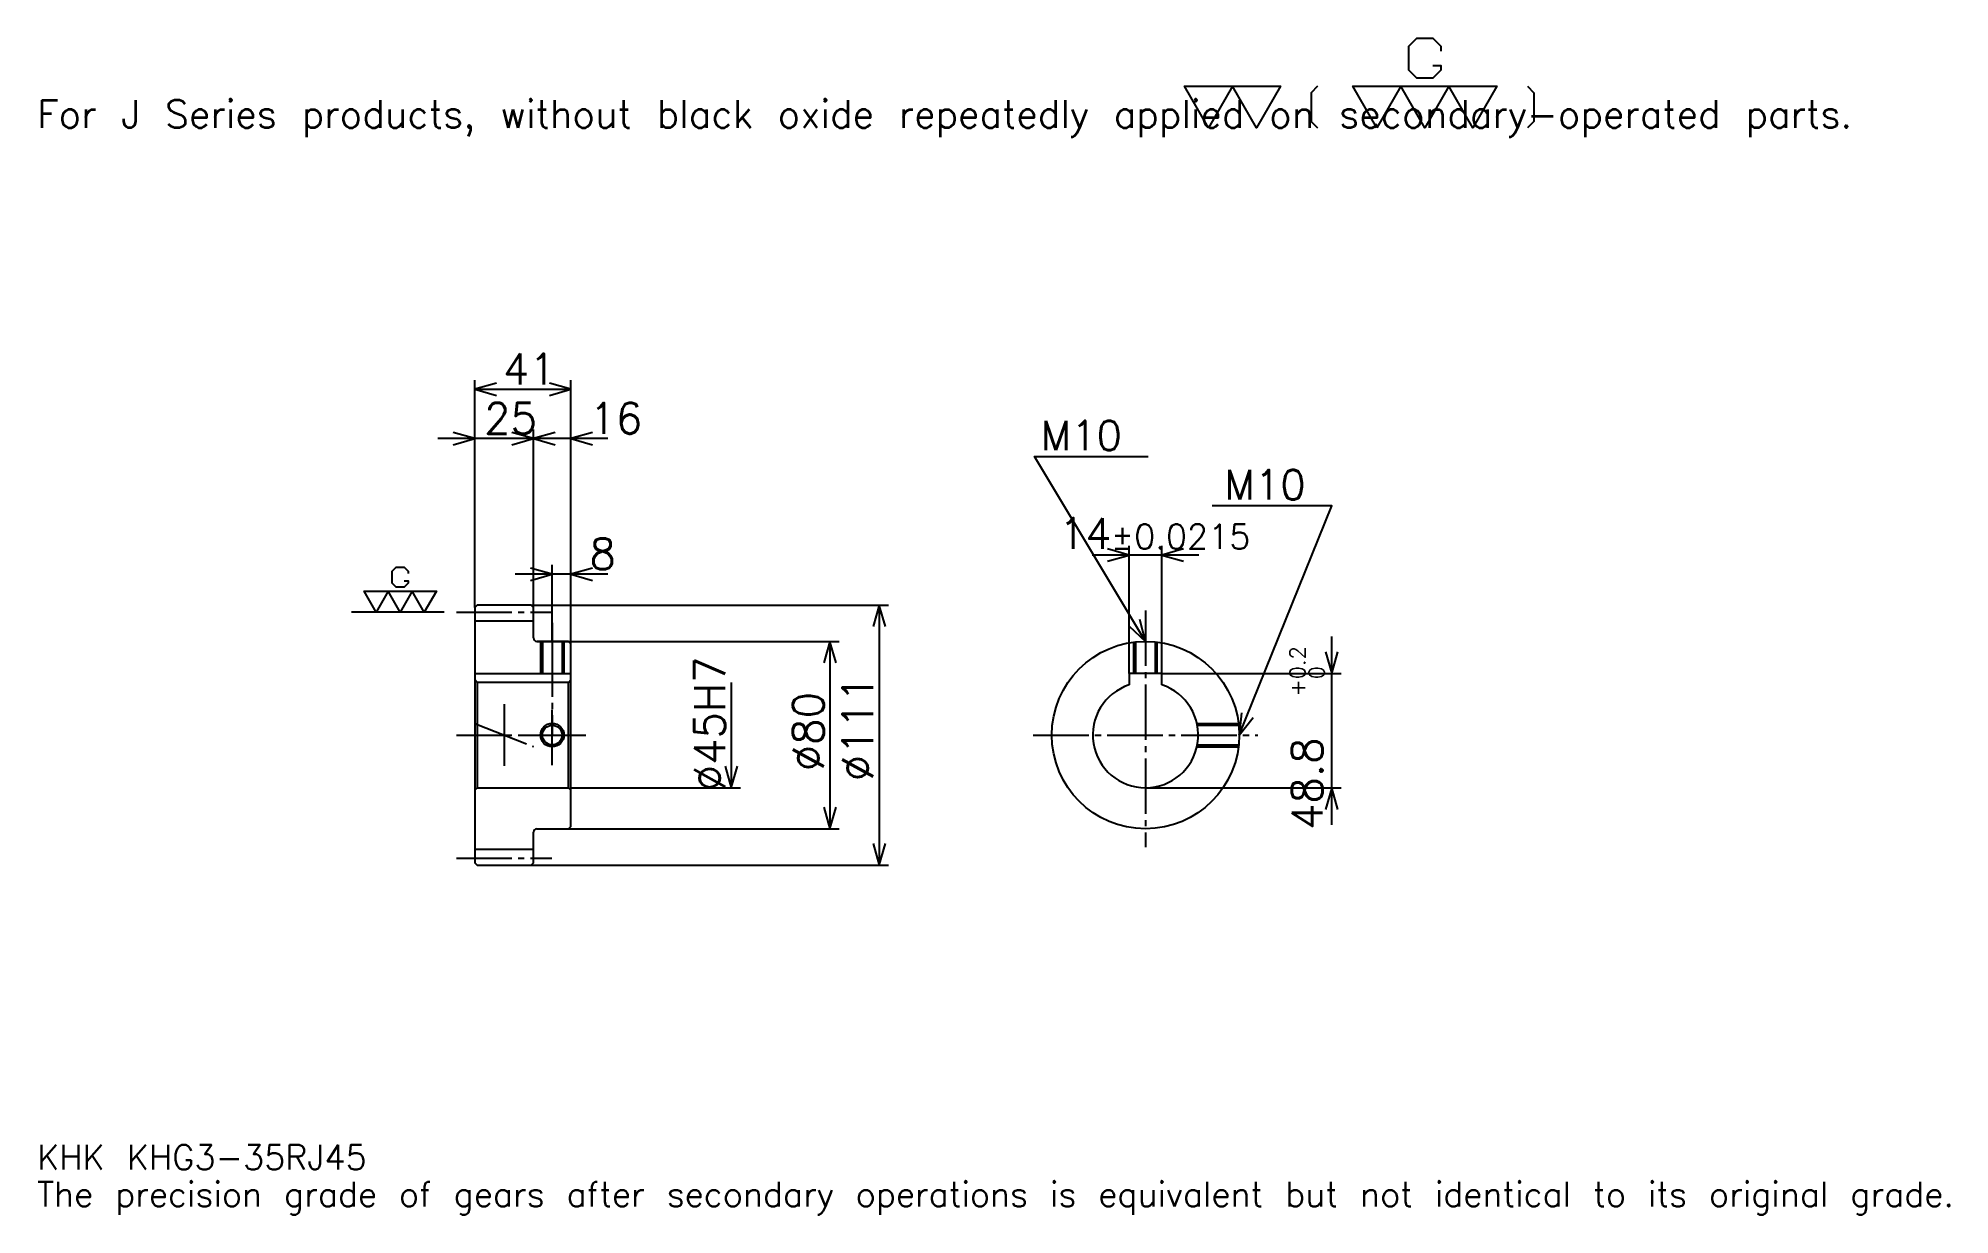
# Model space of a CAD drawing. Extents: x 27 to 842, y 10 to 512.
import ezdxf

# ---------------------------------------------------------------- set-up
doc = ezdxf.new("R2010")
doc.units = 0
doc.linetypes.add('DASHDOT', pattern=[31.565218, 23.673913, -2.630435, 2.630435, -2.630435])
doc.layers.get('0').update_dxf_attribs({"linetype": 'CONTINUOUS'})
doc.layers.add('DASHDOT', color=6, linetype='DASHDOT')
doc.styles.add('KANJI', font='TXT', dxfattribs={"bigfont": 'BIGFONT'})

msp = doc.modelspace()

# ---------------------------------------------------------------- linework, layer by layer
at = {"color": 5}
for p, q in [((213.065216, 269.880432), (213.065216, 365.891296)), ((213.065216, 361.945618), (254.065216, 361.945618)), ((254.065216, 269.880432), (254.065216, 365.891296)), ((238.065216, 269.880432), (238.065216, 344.847809)), ((253.847824, 340.902161), (197.282608, 340.902161)), ((269.847839, 340.902161), (222.282608, 340.902161)), ((492.239136, 240.68042), (492.239136, 295.152161)), ((506.239136, 240.68042), (506.239136, 295.152161)), ((246.065216, 269.880432), (246.065216, 286.978241)), ((522.021729, 291.206512), (476.456512, 291.206512)), ((269.847839, 283.032593), (230.282608, 283.032593)), ((213.065216, 268.880432), (213.065216, 269.880432)), ((237.065216, 269.880432), (254.065216, 269.880432)), ((238.065216, 268.880432), (238.065216, 269.880432)), ((246.065216, 254.380417), (246.065216, 269.880432)), ((246.065216, 254.380417), (246.065216, 269.880432)), ((254.065216, 269.880432), (389.532593, 269.880432)), ((254.065216, 253.380417), (254.065216, 269.880432)), ((385.586975, 269.880432), (385.586975, 158.880417)), ((239.565216, 254.380417), (254.065216, 254.380417)), ((254.065216, 254.380417), (368.489136, 254.380417)), ((364.543488, 254.380417), (364.543488, 174.380417)), ((578.695679, 176.097809), (578.695679, 256.463013)), ((322.456512, 236.880417), (322.456512, 191.880417)), ((506.239136, 240.68042), (582.641296, 240.68042)), ((254.065216, 191.880417), (326.402161, 191.880417)), ((499.239136, 191.880417), (582.641296, 191.880417)), ((239.565216, 174.380417), (254.065216, 174.380417)), ((254.065216, 174.380417), (368.489136, 174.380417)), ((237.065216, 158.880417), (254.065216, 158.880417)), ((254.065216, 158.880417), (389.532593, 158.880417))]:
    msp.add_line(p, q, dxfattribs=at)
at = {"color": 7}
for p, q in [((199.91304, 266.880432), (160.456512, 266.880432)), ((225.565216, 227.532593), (225.565216, 201.228241))]:
    msp.add_line(p, q, dxfattribs=at)
at = {"color": 4}
for p, q in [((213.065216, 263.130432), (238.065216, 263.130432)), ((213.065216, 240.68042), (254.065216, 240.68042)), ((214.065216, 236.880417), (214.065216, 191.880417)), ((253.065216, 236.880417), (254.065216, 237.880417)), ((253.065216, 191.880417), (254.065216, 190.880417)), ((213.065216, 165.630417), (238.065216, 165.630417))]:
    msp.add_line(p, q, dxfattribs=at)
at = {"color": 7}
for points in [[(621.834778, 500.150879), (625.254395, 500.150879), (625.254395, 498.099152), (621.834778, 494.679565), (614.995667, 494.679565), (611.576111, 498.099152), (611.576111, 508.357849), (614.995667, 511.777405), (621.834778, 511.777405), (625.254395, 508.357849), (625.254395, 506.306091)], [(526.086975, 473.478271), (515.828308, 491.26001), (556.863037, 491.26001), (546.60437, 473.478271), (536.345642, 491.26001), (526.086975, 473.478271)], [(572.593079, 491.26001), (569.857422, 488.524353), (569.857422, 476.213928), (572.593079, 473.478271)], [(597.897827, 473.478271), (587.63916, 491.26001), (649.191345, 491.26001), (638.932617, 473.478271), (628.67395, 491.26001), (618.415222, 473.478271), (608.156555, 491.26001), (597.897827, 473.478271)], [(662.185669, 491.26001), (664.921326, 488.524353), (664.921326, 476.213928), (662.185669, 473.478271)], [(182.946747, 280.216736), (184.656525, 280.216736), (184.656525, 279.190857), (182.946747, 277.481079), (179.527176, 277.481079), (177.817383, 279.190857), (177.817383, 284.32019), (179.527176, 286.029968), (182.946747, 286.029968), (184.656525, 284.32019), (184.656525, 283.294312)], [(170.978256, 266.880432), (165.848907, 275.771301), (196.625, 275.771301), (191.495651, 266.880432), (186.366302, 275.771301), (181.236954, 266.880432), (176.107605, 275.771301), (170.978256, 266.880432)]]:
    msp.add_lwpolyline(points, dxfattribs=at)
at = {"color": 5}
for points in [[(222.271744, 364.57605), (213.065216, 361.945618), (222.271744, 359.315186)], [(244.858688, 359.315186), (254.065216, 361.945618), (244.858688, 364.57605)], [(203.858688, 338.271729), (213.065216, 340.902161), (203.858688, 343.532593)], [(228.858688, 338.271729), (238.065216, 340.902161), (228.858688, 343.532593)], [(247.271729, 343.532593), (238.065216, 340.902161), (247.271729, 338.271729)], [(263.271729, 343.532593), (254.065216, 340.902161), (263.271729, 338.271729)], [(499.239136, 254.380417), (451.891296, 333.293457), (500.29129, 333.293457)], [(539.239136, 214.380417), (578.695679, 312.25), (527.665222, 312.25)], [(483.032623, 288.57608), (492.239136, 291.206512), (483.032623, 293.836945)], [(515.445679, 293.836945), (506.239136, 291.206512), (515.445679, 288.57608)], [(236.858688, 280.402161), (246.065216, 283.032593), (236.858688, 285.663025)], [(263.271729, 285.663025), (254.065216, 283.032593), (263.271729, 280.402161)], [(388.217407, 260.673889), (385.586975, 269.880432), (382.956543, 260.673889)], [(492.246826, 260.9216), (499.239136, 254.380417), (496.757996, 263.628296)], [(367.17392, 245.173889), (364.543488, 254.380417), (361.913055, 245.173889)], [(576.065186, 249.886932), (578.695679, 240.68042), (581.32605, 249.886932)], [(540.241943, 223.902695), (539.239136, 214.380417), (545.121216, 221.935593)], [(319.82608, 201.086945), (322.456512, 191.880417), (325.086945, 201.086945)], [(581.32605, 182.673889), (578.695679, 191.880417), (576.065186, 182.673889)], [(361.913055, 183.586945), (364.543488, 174.380417), (367.17392, 183.586945)], [(382.956543, 168.086945), (385.586975, 158.880417), (388.217407, 168.086945)]]:
    msp.add_lwpolyline(points, dxfattribs=at)
at = {"color": 4}
for points in [[(238.065216, 255.880417), (238.065216, 268.880432), (237.065216, 269.880432), (214.065216, 269.880432), (213.065216, 268.880432), (213.065216, 190.880417)], [(239.565216, 174.380417), (253.065216, 174.380417), (254.065216, 175.380417), (254.065216, 253.380417), (253.065216, 254.380417), (239.565216, 254.380417)], [(241.065216, 254.380417), (241.065216, 240.68042)], [(241.875214, 254.380417), (241.875214, 240.68042)], [(250.255219, 254.380417), (250.255219, 240.68042)], [(251.065216, 254.380417), (251.065216, 240.68042)], [(494.239136, 240.68042), (494.239136, 254.066681)], [(495.049133, 240.68042), (495.049133, 254.160355)], [(503.429138, 240.68042), (503.429138, 254.160355)], [(504.239136, 240.68042), (504.239136, 254.066681)], [(213.065216, 190.880417), (214.065216, 191.880417), (253.065216, 191.880417), (253.065216, 236.880417), (214.065216, 236.880417), (213.065216, 237.880417)], [(506.239136, 235.763824), (506.239136, 240.68042), (492.239136, 240.68042), (492.239136, 235.763824)], [(521.176514, 219.380417), (538.925415, 219.380417)], [(521.345581, 218.570419), (539.019043, 218.570419)], [(521.176514, 209.380417), (538.925415, 209.380417)], [(521.345581, 210.190414), (539.019043, 210.190414)], [(213.065216, 190.880417), (213.065216, 159.880417), (214.065216, 158.880417), (237.065216, 158.880417), (238.065216, 159.880417), (238.065216, 172.880417)]]:
    msp.add_lwpolyline(points, dxfattribs=at)
for centre, radius in [((499.239136, 214.380417), 40), ((246.065216, 214.380417), 4.19)]:
    msp.add_circle(centre, radius, dxfattribs=at)
at = {"color": 7}
msp.add_circle((246.065216, 214.380417), 5, dxfattribs=at)
at = {"color": 4}
for centre, radius, start, end in [((239.565216, 255.880417), 1.5, 180, 270), ((499.239136, 214.380417), 22.5, 108.12620381, 71.87379619), ((239.565216, 172.880417), 1.5, 90, 180)]:
    msp.add_arc(centre, radius, start, end, dxfattribs=at)
at = {"layer": 'DASHDOT', "color": 7}
for p, q in [((205.173904, 266.880432), (245.956512, 266.880432)), ((499.239136, 267.532593), (499.239136, 166.489105)), ((246.065216, 254.380417), (246.065216, 214.380417)), ((205.173904, 214.380417), (261.956512, 214.380417)), ((213.065216, 219.304291), (238.065216, 209.456543)), ((451.347839, 214.380417), (547.130432, 214.380417)), ((205.173904, 161.880417), (245.956512, 161.880417))]:
    msp.add_line(p, q, dxfattribs=at)
for points in [[(246.065216, 262.271729), (246.065216, 232.789108)], [(246.065216, 201.489105), (246.065216, 227.271729)], [(233.17392, 214.380417), (258.956512, 214.380417)]]:
    msp.add_lwpolyline(points, dxfattribs=at)

# ---------------------------------------------------------------- texts
at = {"color": 7, "style": 'KANJI'}
for s, height, p in [('For J Series products, without black oxide repeatedly applied on secondary-operated parts.', 11.836957, (26.304348, 473.478271)), ('41', 13.152174, (225.016296, 364.049988)), ('25', 13.152174, (217.016296, 343.0065)), ('16', 13.152174, (261.956512, 343.0065)), ('M10', 12.626087, (454.521729, 335.923889)), ('M10', 12.626087, (532.926086, 314.880432)), ('14', 13.152174, (462.226318, 293.836945)), ('%%p0.0215', 10.521739, (484.451874, 293.836945)), ('8', 13.152174, (261.956512, 285.136932)), ('KHK KHG3-35RJ45', 10.521739, (26.304348, 28.934782)), ('The precision grade of gears after secondary operations is equivalent but not identical to its original grade.', 10.521739, (26.304348, 13.152174))]:
    msp.add_text(s, height=height, dxfattribs=at).set_placement(p)
for s, height, p in [('%%c45H7', 13.152174, (319.82608, 190.377701)), ('0.2', 6.576087, (567.384766, 238.191895)), ('+', 6.576087, (567.384766, 230.826675)), ('0', 6.576087, (575.539124, 238.191895)), ('%%c80', 13.152174, (361.913055, 198.926605)), ('%%c111', 13.152174, (382.956543, 194.652161)), ('48.8', 13.152174, (574.75, 173.898849))]:
    msp.add_text(s, height=height, rotation=90, dxfattribs=at).set_placement(p)

doc.saveas('drawing.dxf')
